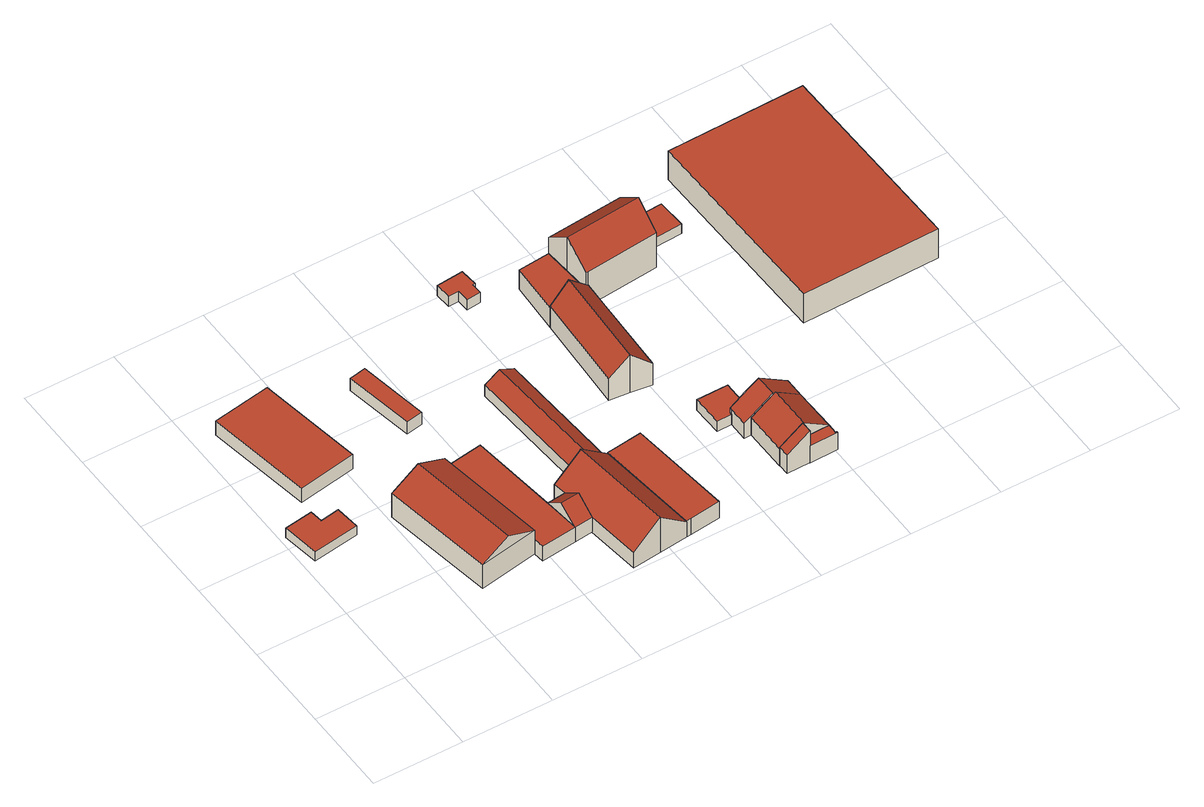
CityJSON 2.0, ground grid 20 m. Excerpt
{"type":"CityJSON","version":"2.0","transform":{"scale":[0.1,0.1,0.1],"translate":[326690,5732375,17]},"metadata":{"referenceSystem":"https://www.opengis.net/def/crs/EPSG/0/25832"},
"CityObjects":{
"building1":{"type":"Building","attributes":{"Geometrietyp2DReferenz":"3000","Gemeindeschluessel":"05170048","function":"31001_2463","roofType":"1000","measuredHeight":2.56},"address":[{"country":"Germany","locality":"Wesel","thoroughfareNumber":"7","thoroughfareName":"Bergen"}],"geometry":[{"type":"Solid","lod":"2","boundaries":[[[[0,1,2,3]],[[4,5,1,0]],[[6,7,5,4]],[[8,9,7,6]],[[10,11,9,8]],[[3,2,11,10]],[[8,6,4,0,3,10]],[[1,5,7,9,11,2]]]],"semantics":{"surfaces":[{"type":"WallSurface"},{"type":"RoofSurface"},{"type":"GroundSurface"}],"values":[[0,0,0,0,0,0,1,2]]}}]},
"building2":{"type":"Building","attributes":{"Geometrietyp2DReferenz":"3000","Gemeindeschluessel":"05170048","function":"31001_2720","roofType":"1000","measuredHeight":3.78},"address":[{"country":"Germany","locality":"Wesel","thoroughfareNumber":"7","thoroughfareName":"Bergen"}],"geometry":[{"type":"Solid","lod":"2","boundaries":[[[[12,13,14,15]],[[16,17,13,12]],[[18,19,17,16]],[[15,14,19,18]],[[16,12,15,18]],[[13,17,19,14]]]],"semantics":{"surfaces":[{"type":"WallSurface"},{"type":"RoofSurface"},{"type":"GroundSurface"}],"values":[[0,0,0,0,1,2]]}}]},
"building3":{"type":"Building","attributes":{"Geometrietyp2DReferenz":"3000","Gemeindeschluessel":"05170048","function":"31001_2720","roofType":"3100","measuredHeight":9.55},"address":[{"country":"Germany","locality":"Wesel","thoroughfareNumber":"7","thoroughfareName":"Bergen"}],"geometry":[{"type":"Solid","lod":"2","boundaries":[[[[20,21,22,23]],[[24,25,21,20]],[[26,27,25,24]],[[23,22,27,26]],[[20,28,24]],[[26,29,23]],[[23,29,28,20]],[[24,28,29,26]],[[21,25,27,22]]]],"semantics":{"surfaces":[{"type":"WallSurface"},{"type":"RoofSurface"},{"type":"GroundSurface"}],"values":[[0,0,0,0,0,0,1,1,2]]}}]},
"building4":{"type":"Building","attributes":{"Gemeindeschluessel":"05170048","Geometrietyp2DReferenz":"3000","function":"31001_1010"},"address":[{"country":"Germany","locality":"Wesel","thoroughfareNumber":"7","thoroughfareName":"Bergen"}],"children":["building4-1","building4-2"]},
"building4-1":{"type":"BuildingPart","attributes":{"roofType":"1000","measuredHeight":3.92},"parents":["building4"],"geometry":[{"type":"MultiSurface","lod":"2","boundaries":[[[30,31,32,33]],[[34,35,31,30]],[[36,37,35,34]],[[38,39,40,41]],[[33,32,39,38]],[[41,36,34,30,33,38]],[[31,35,37,40,39,32]],[[36,41,40,37]],[[42,41,36]]],"semantics":{"surfaces":[{"type":"WallSurface"},{"type":"RoofSurface"},{"type":"GroundSurface"},{"type":"ClosureSurface"}],"values":[0,0,0,0,0,1,2,3,3]}}]},
"building4-2":{"type":"BuildingPart","attributes":{"roofType":"3100","measuredHeight":7.17},"address":[{"country":"Germany","locality":"Wesel","thoroughfareNumber":"7","thoroughfareName":"Bergen"}],"parents":["building4"],"geometry":[{"type":"MultiSurface","lod":"2","boundaries":[[[41,40,43,44]],[[45,46,37,36]],[[44,43,46,45]],[[45,47,44]],[[44,47,48,41]],[[36,48,47,45]],[[40,37,46,43]],[[41,36,37,40]],[[36,42,48]],[[41,42,36]]],"semantics":{"surfaces":[{"type":"WallSurface"},{"type":"RoofSurface"},{"type":"GroundSurface"},{"type":"ClosureSurface"}],"values":[0,0,0,0,1,1,2,3,0,3]}}]},
"building5":{"type":"Building","attributes":{"Geometrietyp2DReferenz":"3000","Gemeindeschluessel":"05170048","function":"31001_2720","roofType":"1000","measuredHeight":3.15},"address":[{"country":"Germany","locality":"Wesel","thoroughfareNumber":"7","thoroughfareName":"Bergen"}],"geometry":[{"type":"Solid","lod":"2","boundaries":[[[[49,50,51,52]],[[53,54,50,49]],[[55,56,54,53]],[[52,51,56,55]],[[53,49,52,55]],[[50,54,56,51]]]],"semantics":{"surfaces":[{"type":"WallSurface"},{"type":"RoofSurface"},{"type":"GroundSurface"}],"values":[[0,0,0,0,1,2]]}}]},
"building6":{"type":"Building","attributes":{"Gemeindeschluessel":"05170048","Geometrietyp2DReferenz":"3000","function":"31001_2720"},"address":[{"country":"Germany","locality":"Wesel","thoroughfareNumber":"7","thoroughfareName":"Bergen"}],"children":["building6-1","building6-2"]},
"building6-1":{"type":"BuildingPart","attributes":{"roofType":"3100","measuredHeight":9.45},"parents":["building6"],"geometry":[{"type":"Solid","lod":"2","boundaries":[[[[57,58,59,60]],[[44,61,58,57]],[[45,62,61,44]],[[63,64,62,45]],[[65,66,64,63]],[[67,68,66,65]],[[69,70,68,67]],[[60,59,71,72]],[[65,63,45,44,57,60,67]],[[72,69,67,60]],[[58,61,62,64,66,68,70,71,59]],[[69,72,71,70]]]],"semantics":{"surfaces":[{"type":"WallSurface"},{"type":"RoofSurface"},{"type":"GroundSurface"},{"type":"ClosureSurface"}],"values":[[0,0,0,0,0,0,0,0,1,1,2,3]]}}]},
"building6-2":{"type":"BuildingPart","attributes":{"roofType":"1000","measuredHeight":4.32},"address":[{"country":"Germany","locality":"Wesel","thoroughfareNumber":"7","thoroughfareName":"Bergen"}],"parents":["building6"],"geometry":[{"type":"MultiSurface","lod":"2","boundaries":[[[73,74,75,76]],[[77,78,74,73]],[[79,80,78,77]],[[81,71,80,79]],[[76,75,70,82]],[[81,79,77,73,76,82]],[[74,78,80,71,70,75]],[[81,82,69,72]],[[70,71,72,69]]],"semantics":{"surfaces":[{"type":"WallSurface"},{"type":"RoofSurface"},{"type":"GroundSurface"},{"type":"ClosureSurface"}],"values":[0,0,0,0,0,1,2,0,3]}}]},
"building7":{"type":"Building","attributes":{"Geometrietyp2DReferenz":"3000","Gemeindeschluessel":"05170048","function":"31001_2720","roofType":"3100","measuredHeight":4.97},"address":[{"country":"Germany","locality":"Wesel","thoroughfareNumber":"7","thoroughfareName":"Bergen"}],"geometry":[{"type":"Solid","lod":"2","boundaries":[[[[83,84,85,86]],[[87,88,84,83]],[[89,90,88,87]],[[86,85,90,89]],[[83,91,87]],[[89,92,86]],[[86,92,91,83]],[[87,91,92,89]],[[84,88,90,85]]]],"semantics":{"surfaces":[{"type":"WallSurface"},{"type":"RoofSurface"},{"type":"GroundSurface"}],"values":[[0,0,0,0,0,0,1,1,2]]}}]},
"building8":{"type":"Building","attributes":{"Geometrietyp2DReferenz":"3000","Gemeindeschluessel":"05170048","function":"31001_2723","roofType":"1000","measuredHeight":2.68},"address":[{"country":"Germany","locality":"Wesel","thoroughfareNumber":"8","thoroughfareName":"Bergen"}],"geometry":[{"type":"Solid","lod":"2","boundaries":[[[[93,94,95,96]],[[97,98,94,93]],[[99,100,98,97]],[[101,102,100,99]],[[103,104,102,101]],[[105,106,104,103]],[[107,108,106,105]],[[96,95,108,107]],[[105,103,101,99,97,93,96,107]],[[94,98,100,102,104,106,108,95]]]],"semantics":{"surfaces":[{"type":"WallSurface"},{"type":"RoofSurface"},{"type":"GroundSurface"}],"values":[[0,0,0,0,0,0,0,0,1,2]]}}]},
"building9":{"type":"Building","attributes":{"Geometrietyp2DReferenz":"3000","Gemeindeschluessel":"05170048","function":"31001_2720","roofType":"3100","measuredHeight":10.09},"address":[{"country":"Germany","locality":"Wesel","thoroughfareNumber":"8","thoroughfareName":"Bergen"}],"geometry":[{"type":"Solid","lod":"2","boundaries":[[[[109,110,111,112]],[[113,114,110,109]],[[115,116,114,113]],[[117,118,116,115]],[[119,120,118,117]],[[121,122,120,119]],[[123,124,122,121]],[[125,126,124,123]],[[112,111,126,125]],[[117,115,113,119]],[[109,112,125,123,121,119,113]],[[110,114,116,118,120,122,124,126,111]]]],"semantics":{"surfaces":[{"type":"WallSurface"},{"type":"RoofSurface"},{"type":"GroundSurface"}],"values":[[0,0,0,0,0,0,0,0,0,1,1,2]]}}]},
"building10":{"type":"Building","attributes":{"Geometrietyp2DReferenz":"3000","Gemeindeschluessel":"05170048","function":"31001_2463","roofType":"1000","measuredHeight":2.64},"address":[{"country":"Germany","locality":"Wesel","thoroughfareNumber":"8a","thoroughfareName":"Bergen"}],"geometry":[{"type":"Solid","lod":"2","boundaries":[[[[127,128,129,130]],[[131,132,128,127]],[[133,134,132,131]],[[135,136,134,133]],[[137,138,136,135]],[[130,129,138,137]],[[135,133,131,127,130,137]],[[128,132,134,136,138,129]]]],"semantics":{"surfaces":[{"type":"WallSurface"},{"type":"RoofSurface"},{"type":"GroundSurface"}],"values":[[0,0,0,0,0,0,1,2]]}}]},
"building11":{"type":"Building","attributes":{"Geometrietyp2DReferenz":"3000","Gemeindeschluessel":"05170048","function":"31001_2720","roofType":"1000","measuredHeight":5.22},"address":[{"country":"Germany","locality":"Wesel","thoroughfareNumber":"8","thoroughfareName":"Bergen"}],"geometry":[{"type":"Solid","lod":"2","boundaries":[[[[139,140,141,142]],[[143,122,140,139]],[[144,118,122,143]],[[142,141,118,144]],[[143,139,142,144]],[[140,122,118,141]]]],"semantics":{"surfaces":[{"type":"WallSurface"},{"type":"RoofSurface"},{"type":"GroundSurface"}],"values":[[0,0,0,0,1,2]]}}]},
"building12":{"type":"Building","attributes":{"Gemeindeschluessel":"05170048","Geometrietyp2DReferenz":"3000","function":"31001_1210"},"address":[{"country":"Germany","locality":"Wesel","thoroughfareNumber":"8a","thoroughfareName":"Bergen"}],"children":["building12-1","building12-2","building12-3","building12-4"]},
"building12-1":{"type":"BuildingPart","attributes":{"roofType":"3100","measuredHeight":8.44},"parents":["building12"],"geometry":[{"type":"MultiSurface","lod":"2","boundaries":[[[145,146,147,148]],[[149,150,151,152]],[[149,152,153,154]],[[145,148,155,154,153]],[[146,156,151,150,157,158,147]],[[153,159,160]],[[160,159,156,161,162]],[[162,161,146,145]],[[153,152,163,159]],[[151,156,159,163]],[[154,164,149]],[[164,157,150,149]],[[154,155,165,164]],[[157,164,165,158]],[[166,167,147,158]],[[155,148,167,166]]],"semantics":{"surfaces":[{"type":"WallSurface"},{"type":"RoofSurface"},{"type":"GroundSurface"},{"type":"ClosureSurface"}],"values":[0,0,1,1,2,0,3,3,0,3,0,3,0,3,0,3]}}]},
"building12-2":{"type":"BuildingPart","attributes":{"roofType":"1000","measuredHeight":4.61},"parents":["building12"],"geometry":[{"type":"MultiSurface","lod":"2","boundaries":[[[168,169,150,149]],[[170,171,169,168]],[[172,173,171,170]],[[174,175,173,172]],[[172,170,168,149,165,174]],[[150,169,171,173,175,158]],[[164,149,150,157]],[[165,164,157,158]],[[176,166,158,175]],[[174,165,166,176]]],"semantics":{"surfaces":[{"type":"WallSurface"},{"type":"RoofSurface"},{"type":"GroundSurface"},{"type":"ClosureSurface"}],"values":[0,0,0,0,1,2,3,3,0,3]}}]},
"building12-3":{"type":"BuildingPart","attributes":{"roofType":"3100","measuredHeight":8.47},"parents":["building12"],"geometry":[{"type":"MultiSurface","lod":"2","boundaries":[[[177,178,146,179]],[[180,138,178,177]],[[181,136,138,180]],[[182,134,136,181]],[[183,184,134,182]],[[185,186,184,183]],[[187,188,186,185]],[[163,151,188,187]],[[163,187,185,183,189]],[[182,181,180,177,179,189,183]],[[161,146,178,138,136,134,184,186,188,151]],[[189,162,160]],[[160,162,161,156,159]],[[159,156,151,163]],[[189,179,145,162]],[[146,161,162,145]]],"semantics":{"surfaces":[{"type":"WallSurface"},{"type":"RoofSurface"},{"type":"GroundSurface"},{"type":"ClosureSurface"}],"values":[0,0,0,0,0,0,0,0,1,1,2,0,3,3,0,3]}}]},
"building12-4":{"type":"BuildingPart","attributes":{"roofType":"2100","measuredHeight":8.42},"address":[{"country":"Germany","locality":"Wesel","thoroughfareNumber":"8a","thoroughfareName":"Bergen"}],"parents":["building12"],"geometry":[{"type":"MultiSurface","lod":"2","boundaries":[[[190,191,176,192]],[[193,167,191,190]],[[193,190,192,194]],[[191,167,166,176]],[[194,155,148,193]],[[166,167,148,155]],[[194,192,174,165]],[[176,166,165,174]]],"semantics":{"surfaces":[{"type":"WallSurface"},{"type":"RoofSurface"},{"type":"GroundSurface"},{"type":"ClosureSurface"}],"values":[0,0,1,2,0,3,0,3]}}]},
"building13":{"type":"Building","attributes":{"Geometrietyp2DReferenz":"3000","Gemeindeschluessel":"05170048","function":"31001_1210","roofType":"3100","measuredHeight":13.87},"address":[{"country":"Germany","locality":"Wesel","thoroughfareNumber":"8","thoroughfareName":"Bergen"}],"geometry":[{"type":"Solid","lod":"2","boundaries":[[[[195,196,197,198]],[[199,200,196,195]],[[201,202,200,199]],[[203,204,202,201]],[[205,206,204,203]],[[207,208,206,205]],[[198,197,208,207]],[[201,199,195,203]],[[198,207,205,203,195]],[[196,200,202,204,206,208,197]]]],"semantics":{"surfaces":[{"type":"WallSurface"},{"type":"RoofSurface"},{"type":"GroundSurface"}],"values":[[0,0,0,0,0,0,0,1,1,2]]}}]},
"building14":{"type":"Building","attributes":{"Geometrietyp2DReferenz":"3000","Gemeindeschluessel":"05170048","function":"31001_2720","roofType":"1000","measuredHeight":2.52},"address":[{"country":"Germany","locality":"Wesel","thoroughfareNumber":"8","thoroughfareName":"Bergen"}],"geometry":[{"type":"Solid","lod":"2","boundaries":[[[[209,210,211,212]],[[213,214,210,209]],[[215,216,214,213]],[[212,211,216,215]],[[213,209,212,215]],[[210,214,216,211]]]],"semantics":{"surfaces":[{"type":"WallSurface"},{"type":"RoofSurface"},{"type":"GroundSurface"}],"values":[[0,0,0,0,1,2]]}}]},
"building15":{"type":"Building","attributes":{"Geometrietyp2DReferenz":"3000","Gemeindeschluessel":"05170048","function":"31001_2720","roofType":"1000","measuredHeight":7.79},"address":[{"country":"Germany","locality":"Wesel","thoroughfareNumber":"8","thoroughfareName":"Bergen"}],"geometry":[{"type":"Solid","lod":"2","boundaries":[[[[217,218,219,220]],[[221,222,218,217]],[[223,224,222,221]],[[220,219,224,223]],[[221,217,220,223]],[[218,222,224,219]]]],"semantics":{"surfaces":[{"type":"WallSurface"},{"type":"RoofSurface"},{"type":"GroundSurface"}],"values":[[0,0,0,0,1,2]]}}]}
},
"vertices":[
[72,432,40],[72,432,15],[9,423,15],[9,423,40],[76,403,40],[76,403,15],[118,410,40],[118,410,15],[124,356,40],[124,356,15],[22,341,40],[22,341,15],
[213,506,52],[213,506,14],[174,741,14],[174,741,52],[85,484,52],[85,484,14],[46,720,52],[46,720,14],
[375,130,82],[375,130,19],[336,380,19],[336,380,82],[244,107,82],[244,107,19],[203,357,82],[203,357,19],[309,118,114],[270,369,114],
[336,380,57],[336,380,18],[375,130,18],[375,130,57],[424,393,57],[424,393,18],[447,197,57],[447,197,18],[378,107,57],[378,107,18],[456,116,18],[456,116,57],[456,117,57],
[497,120,18],[497,120,57],[488,202,57],[488,202,18],[493,161,90],[451,157,90],
[382,529,51],[382,529,19],[355,684,19],[355,684,51],[345,523,51],[345,523,19],[318,677,51],[318,677,19],
[511,0,57],[511,0,17],[575,7,17],[575,7,111],[497,120,17],[488,202,17],[484,231,57],[484,231,17],[543,237,107],[543,237,17],[548,238,111],[548,238,17],[612,245,57],[612,245,17],[639,14,17],[639,14,57],
[691,254,60],[691,254,17],[632,247,17],[632,247,60],[717,23,60],[717,23,17],[649,15,60],[649,15,17],[639,14,60],[612,245,60],
[612,245,43],[612,245,13],[594,538,13],[594,538,43],[543,237,43],[543,237,13],[524,532,43],[524,532,13],[578,241,63],[559,535,63],
[658,771,35],[658,771,8],[654,810,8],[654,810,35],[652,770,35],[652,770,8],[653,746,35],[653,746,8],[622,743,35],[622,743,8],[620,770,35],[620,770,8],[598,769,35],[598,769,8],[595,805,35],[595,805,8],
[802,383,74],[802,383,16],[802,387,16],[802,387,74],[756,389,117],[756,389,16],[711,394,74],[711,394,16],[723,613,74],[723,613,16],[767,617,117],[767,617,16],[806,620,79],[806,620,16],[812,620,74],[812,620,16],[810,565,74],[810,565,16],
[832,277,51],[832,277,24],[833,209,24],[833,209,51],[901,278,51],[901,278,24],[901,215,51],[901,215,24],[865,214,51],[865,214,24],[865,209,51],[865,209,24],
[798,735,68],[798,735,16],[729,729,16],[729,729,68],[806,620,68],[723,613,68],
[881,166,70],[881,166,24],[882,69,24],[882,69,70],[993,71,70],[993,71,24],[992,168,24],[992,168,70],[936,167,108],[937,70,108],[934,70,106],[936,167,24],[937,70,24],[934,70,24],[936,167,104],[934,167,106],[931,167,24],[931,167,104],[992,168,66],[937,70,70],[934,70,70],[934,70,25],[882,69,25],
[993,49,70],[993,49,24],[996,49,70],[996,49,24],[996,46,70],[996,46,24],[934,45,70],[934,45,24],[934,45,25],
[866,166,64],[866,166,24],[881,166,74],[865,209,64],[865,214,64],[901,215,89],[930,215,108],[930,215,24],[995,216,64],[995,216,24],[995,168,64],[995,168,24],[931,167,108],
[882,44,74],[882,44,25],[934,45,109],[882,69,74],[934,70,109],
[802,677,158],[802,677,19],[806,620,19],[806,620,111],[798,735,111],[798,735,19],[968,750,111],[968,750,19],[971,692,158],[971,692,19],[974,635,111],[974,635,19],[812,620,110],[812,620,19],
[993,744,45],[993,744,20],[996,679,20],[996,679,45],[1058,748,45],[1058,748,20],[1061,683,45],[1061,683,20],
[1116,814,98],[1116,814,21],[1125,361,21],[1125,361,98],[1420,820,98],[1420,820,21],[1429,367,98],[1429,367,21]
]}
